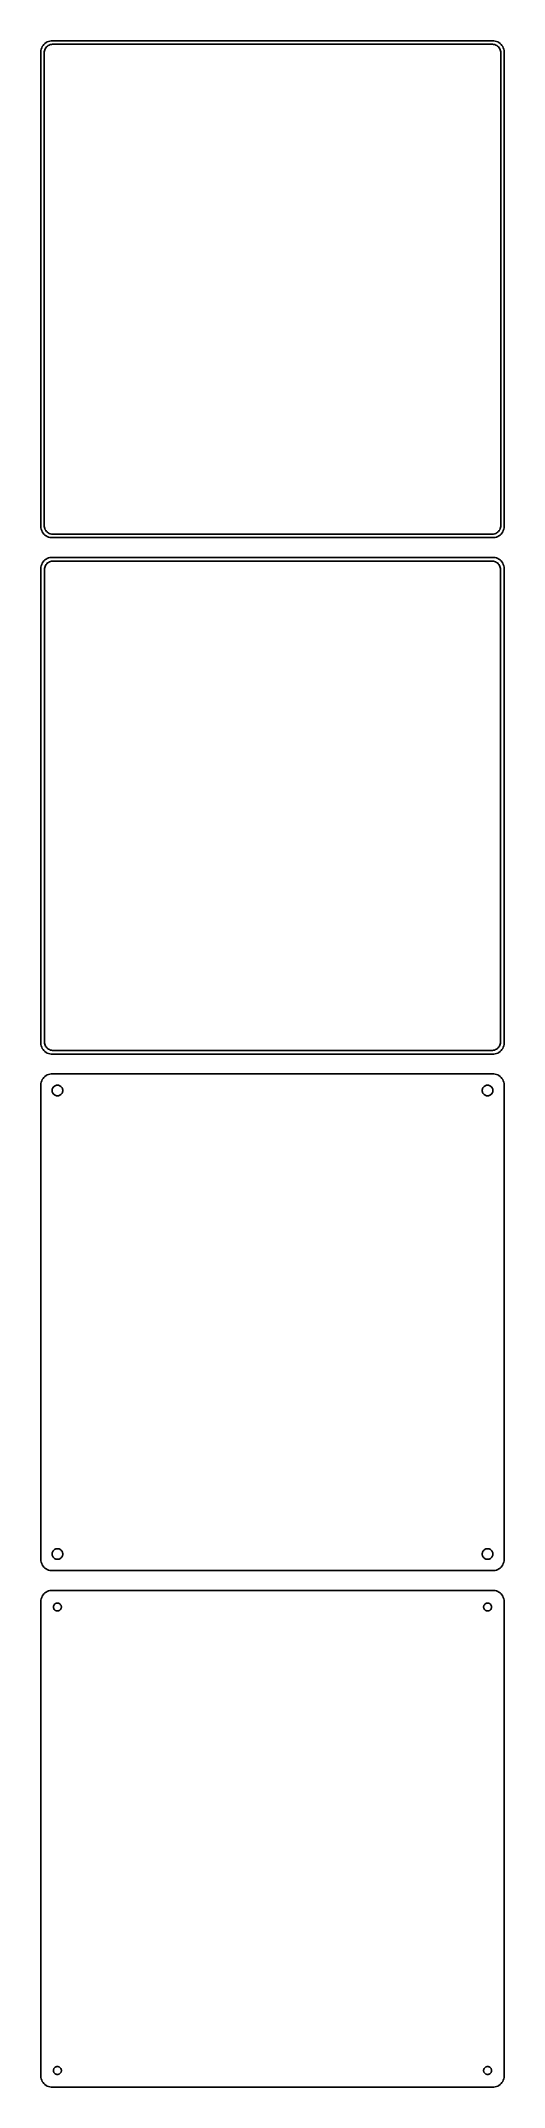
# Model space of a CAD drawing. Header units: metres. Extents: x -105 to 105, y 590 to 1516.
import ezdxf

# ---------------------------------------------------------------- set-up
doc = ezdxf.new("R2010")
doc.units = ezdxf.units.M

msp = doc.modelspace()

# ---------------------------------------------------------------- linework, layer by layer
for p, q in [((-104.961, 1512.13), (-105, 1511.5)), ((-105, 1511.5), (-105, 1296.5)), ((-104.843, 1512.74), (-104.961, 1512.13)), ((-104.649, 1513.34), (-104.843, 1512.74)), ((-104.382, 1513.91), (-104.649, 1513.34)), ((-104.045, 1514.44), (-104.382, 1513.91)), ((-103.645, 1514.92), (-104.045, 1514.44)), ((-103.187, 1515.35), (-103.645, 1514.92)), ((-103.5, 1511), (-103.468, 1511.5)), ((-103.5, 1297), (-103.5, 1511)), ((-103.468, 1511.5), (-103.374, 1511.99)), ((-103.374, 1511.99), (-103.219, 1512.47)), ((-103.219, 1512.47), (-103.005, 1512.93)), ((-102.679, 1515.72), (-103.187, 1515.35)), ((-103.005, 1512.93), (-102.736, 1513.35)), ((-102.736, 1513.35), (-102.416, 1513.74)), ((-102.129, 1516.02), (-102.679, 1515.72)), ((-102.416, 1513.74), (-102.05, 1514.08)), ((-101.545, 1516.26), (-102.129, 1516.02)), ((-102.05, 1514.08), (-101.643, 1514.38)), ((-101.643, 1514.38), (-101.203, 1514.62)), ((-100.937, 1516.41), (-101.545, 1516.26)), ((-101.203, 1514.62), (-100.736, 1514.8)), ((-100.314, 1516.49), (-100.937, 1516.41)), ((-100.736, 1514.8), (-100.25, 1514.93)), ((100.314, 1516.49), (-100.314, 1516.49)), ((-100.25, 1514.93), (-99.7512, 1514.99)), ((-99.7512, 1514.99), (99.7512, 1514.99)), ((99.7512, 1514.99), (100.25, 1514.93)), ((100.25, 1514.93), (100.736, 1514.8)), ((100.937, 1516.41), (100.314, 1516.49)), ((100.736, 1514.8), (101.203, 1514.62)), ((101.545, 1516.26), (100.937, 1516.41)), ((101.203, 1514.62), (101.643, 1514.38)), ((102.129, 1516.02), (101.545, 1516.26)), ((101.643, 1514.38), (102.05, 1514.08)), ((102.05, 1514.08), (102.416, 1513.74)), ((102.679, 1515.72), (102.129, 1516.02)), ((102.416, 1513.74), (102.736, 1513.35)), ((103.187, 1515.35), (102.679, 1515.72)), ((102.736, 1513.35), (103.005, 1512.93)), ((103.005, 1512.93), (103.219, 1512.47)), ((103.645, 1514.92), (103.187, 1515.35)), ((103.219, 1512.47), (103.374, 1511.99)), ((103.374, 1511.99), (103.468, 1511.5)), ((103.468, 1511.5), (103.5, 1511)), ((103.5, 1511), (103.5, 1297)), ((104.045, 1514.44), (103.645, 1514.92)), ((104.382, 1513.91), (104.045, 1514.44)), ((104.649, 1513.34), (104.382, 1513.91)), ((104.843, 1512.74), (104.649, 1513.34)), ((104.961, 1512.13), (104.843, 1512.74)), ((105, 1511.5), (104.961, 1512.13)), ((105, 1296.5), (105, 1511.5)), ((-105, 1296.5), (-104.961, 1295.87)), ((-104.961, 1295.87), (-104.843, 1295.26)), ((-104.843, 1295.26), (-104.649, 1294.66)), ((-104.649, 1294.66), (-104.382, 1294.09)), ((-104.382, 1294.09), (-104.045, 1293.56)), ((-104.045, 1293.56), (-103.645, 1293.08)), ((-103.645, 1293.08), (-103.187, 1292.65)), ((-103.468, 1296.5), (-103.5, 1297)), ((-103.374, 1296.01), (-103.468, 1296.5)), ((-103.219, 1295.53), (-103.374, 1296.01)), ((-103.005, 1295.07), (-103.219, 1295.53)), ((-103.187, 1292.65), (-102.679, 1292.28)), ((-102.736, 1294.65), (-103.005, 1295.07)), ((-102.416, 1294.26), (-102.736, 1294.65)), ((-102.679, 1292.28), (-102.129, 1291.98)), ((-102.05, 1293.92), (-102.416, 1294.26)), ((-102.129, 1291.98), (-101.545, 1291.74)), ((-101.643, 1293.62), (-102.05, 1293.92)), ((-101.203, 1293.38), (-101.643, 1293.62)), ((-101.545, 1291.74), (-100.937, 1291.59)), ((-100.736, 1293.2), (-101.203, 1293.38)), ((-100.937, 1291.59), (-100.314, 1291.51)), ((-100.25, 1293.07), (-100.736, 1293.2)), ((-100.314, 1291.51), (100.314, 1291.51)), ((-99.7512, 1293.01), (-100.25, 1293.07)), ((99.7512, 1293.01), (-99.7512, 1293.01)), ((100.25, 1293.07), (99.7512, 1293.01)), ((100.736, 1293.2), (100.25, 1293.07)), ((100.314, 1291.51), (100.937, 1291.59)), ((101.203, 1293.38), (100.736, 1293.2)), ((100.937, 1291.59), (101.545, 1291.74)), ((101.643, 1293.62), (101.203, 1293.38)), ((101.545, 1291.74), (102.129, 1291.98)), ((102.05, 1293.92), (101.643, 1293.62)), ((102.416, 1294.26), (102.05, 1293.92)), ((102.129, 1291.98), (102.679, 1292.28)), ((102.736, 1294.65), (102.416, 1294.26)), ((102.679, 1292.28), (103.187, 1292.65)), ((103.005, 1295.07), (102.736, 1294.65)), ((103.219, 1295.53), (103.005, 1295.07)), ((103.187, 1292.65), (103.645, 1293.08)), ((103.374, 1296.01), (103.219, 1295.53)), ((103.468, 1296.5), (103.374, 1296.01)), ((103.5, 1297), (103.468, 1296.5)), ((103.645, 1293.08), (104.045, 1293.56)), ((104.045, 1293.56), (104.382, 1294.09)), ((104.382, 1294.09), (104.649, 1294.66)), ((104.649, 1294.66), (104.843, 1295.26)), ((104.843, 1295.26), (104.961, 1295.87)), ((104.961, 1295.87), (105, 1296.5)), ((-104.649, 1279.34), (-104.843, 1278.74)), ((-104.382, 1279.91), (-104.649, 1279.34)), ((-104.045, 1280.44), (-104.382, 1279.91)), ((-103.645, 1280.92), (-104.045, 1280.44)), ((-103.187, 1281.35), (-103.645, 1280.92)), ((-102.679, 1281.72), (-103.187, 1281.35)), ((-102.894, 1278.87), (-102.633, 1279.28)), ((-102.129, 1282.02), (-102.679, 1281.72)), ((-102.633, 1279.28), (-102.323, 1279.65)), ((-102.323, 1279.65), (-101.969, 1279.98)), ((-101.545, 1282.26), (-102.129, 1282.02)), ((-101.969, 1279.98), (-101.575, 1280.27)), ((-101.575, 1280.27), (-101.149, 1280.5)), ((-100.937, 1282.41), (-101.545, 1282.26)), ((-101.149, 1280.5), (-100.697, 1280.68)), ((-100.314, 1282.49), (-100.937, 1282.41)), ((-100.697, 1280.68), (-100.226, 1280.8)), ((100.314, 1282.49), (-100.314, 1282.49)), ((-100.226, 1280.8), (-99.7432, 1280.86)), ((-99.7432, 1280.86), (99.7432, 1280.86)), ((99.7432, 1280.86), (100.226, 1280.8)), ((100.226, 1280.8), (100.697, 1280.68)), ((100.937, 1282.41), (100.314, 1282.49)), ((100.697, 1280.68), (101.149, 1280.5)), ((101.545, 1282.26), (100.937, 1282.41)), ((101.149, 1280.5), (101.575, 1280.27)), ((102.129, 1282.02), (101.545, 1282.26)), ((101.575, 1280.27), (101.969, 1279.98)), ((101.969, 1279.98), (102.323, 1279.65)), ((102.679, 1281.72), (102.129, 1282.02)), ((102.323, 1279.65), (102.633, 1279.28)), ((102.633, 1279.28), (102.894, 1278.87)), ((103.187, 1281.35), (102.679, 1281.72)), ((103.645, 1280.92), (103.187, 1281.35)), ((104.045, 1280.44), (103.645, 1280.92)), ((104.382, 1279.91), (104.045, 1280.44)), ((104.649, 1279.34), (104.382, 1279.91)), ((104.843, 1278.74), (104.649, 1279.34)), ((-104.961, 1278.13), (-105, 1277.5)), ((-105, 1277.5), (-105, 1062.5)), ((-104.843, 1278.74), (-104.961, 1278.13)), ((-103.373, 1277), (-103.342, 1277.49)), ((-103.373, 1063), (-103.373, 1277)), ((-103.342, 1277.49), (-103.251, 1277.96)), ((-103.251, 1277.96), (-103.101, 1278.43)), ((-103.101, 1278.43), (-102.894, 1278.87)), ((102.894, 1278.87), (103.101, 1278.43)), ((103.101, 1278.43), (103.251, 1277.96)), ((103.251, 1277.96), (103.342, 1277.49)), ((103.342, 1277.49), (103.373, 1277)), ((103.373, 1277), (103.373, 1063)), ((104.961, 1278.13), (104.843, 1278.74)), ((105, 1277.5), (104.961, 1278.13)), ((105, 1062.5), (105, 1277.5)), ((-105, 1062.5), (-104.961, 1061.87)), ((-104.961, 1061.87), (-104.843, 1061.26)), ((-104.843, 1061.26), (-104.649, 1060.66)), ((-104.649, 1060.66), (-104.382, 1060.09)), ((-104.382, 1060.09), (-104.045, 1059.56)), ((-104.045, 1059.56), (-103.645, 1059.08)), ((-103.645, 1059.08), (-103.187, 1058.65)), ((-103.342, 1062.51), (-103.373, 1063)), ((-103.251, 1062.04), (-103.342, 1062.51)), ((-103.101, 1061.57), (-103.251, 1062.04)), ((-103.187, 1058.65), (-102.679, 1058.28)), ((-102.894, 1061.13), (-103.101, 1061.57)), ((-102.633, 1060.72), (-102.894, 1061.13)), ((-102.679, 1058.28), (-102.129, 1057.98)), ((-102.323, 1060.35), (-102.633, 1060.72)), ((-101.969, 1060.02), (-102.323, 1060.35)), ((-102.129, 1057.98), (-101.545, 1057.74)), ((-101.575, 1059.73), (-101.969, 1060.02)), ((-101.149, 1059.5), (-101.575, 1059.73)), ((-101.545, 1057.74), (-100.937, 1057.59)), ((-100.697, 1059.32), (-101.149, 1059.5)), ((-100.937, 1057.59), (-100.314, 1057.51)), ((-100.226, 1059.2), (-100.697, 1059.32)), ((-100.314, 1057.51), (100.314, 1057.51)), ((-99.7432, 1059.14), (-100.226, 1059.2)), ((99.7432, 1059.14), (-99.7432, 1059.14)), ((100.226, 1059.2), (99.7432, 1059.14)), ((100.697, 1059.32), (100.226, 1059.2)), ((100.314, 1057.51), (100.937, 1057.59)), ((101.149, 1059.5), (100.697, 1059.32)), ((100.937, 1057.59), (101.545, 1057.74)), ((101.575, 1059.73), (101.149, 1059.5)), ((101.545, 1057.74), (102.129, 1057.98)), ((101.969, 1060.02), (101.575, 1059.73)), ((102.323, 1060.35), (101.969, 1060.02)), ((102.129, 1057.98), (102.679, 1058.28)), ((102.633, 1060.72), (102.323, 1060.35)), ((102.894, 1061.13), (102.633, 1060.72)), ((102.679, 1058.28), (103.187, 1058.65)), ((103.101, 1061.57), (102.894, 1061.13)), ((103.251, 1062.04), (103.101, 1061.57)), ((103.187, 1058.65), (103.645, 1059.08)), ((103.342, 1062.51), (103.251, 1062.04)), ((103.373, 1063), (103.342, 1062.51)), ((103.645, 1059.08), (104.045, 1059.56)), ((104.045, 1059.56), (104.382, 1060.09)), ((104.382, 1060.09), (104.649, 1060.66)), ((104.649, 1060.66), (104.843, 1061.26)), ((104.843, 1061.26), (104.961, 1061.87)), ((104.961, 1061.87), (105, 1062.5)), ((-102.679, 1047.72), (-103.187, 1047.35)), ((-102.129, 1048.02), (-102.679, 1047.72)), ((-101.545, 1048.26), (-102.129, 1048.02)), ((-100.937, 1048.41), (-101.545, 1048.26)), ((-100.314, 1048.49), (-100.937, 1048.41)), ((100.314, 1048.49), (-100.314, 1048.49)), ((100.937, 1048.41), (100.314, 1048.49)), ((101.545, 1048.26), (100.937, 1048.41)), ((102.129, 1048.02), (101.545, 1048.26)), ((102.679, 1047.72), (102.129, 1048.02)), ((103.187, 1047.35), (102.679, 1047.72)), ((-104.961, 1044.13), (-105, 1043.5)), ((-105, 1043.5), (-105, 828.5)), ((-104.843, 1044.74), (-104.961, 1044.13)), ((-104.649, 1045.34), (-104.843, 1044.74)), ((-104.382, 1045.91), (-104.649, 1045.34)), ((-104.045, 1046.44), (-104.382, 1045.91)), ((-103.645, 1046.92), (-104.045, 1046.44)), ((-103.187, 1047.35), (-103.645, 1046.92)), ((-99.9, 1041), (-99.8811, 1041.3)), ((-99.8811, 1040.7), (-99.9, 1041)), ((-99.8811, 1041.3), (-99.8246, 1041.6)), ((-99.8246, 1040.4), (-99.8811, 1040.7)), ((-99.8246, 1041.6), (-99.7315, 1041.88)), ((-99.7315, 1040.12), (-99.8246, 1040.4)), ((-99.7315, 1041.88), (-99.6031, 1042.16)), ((-99.6031, 1039.84), (-99.7315, 1040.12)), ((-99.6031, 1042.16), (-99.4416, 1042.41)), ((-99.4416, 1039.59), (-99.6031, 1039.84)), ((-99.4416, 1042.41), (-99.2495, 1042.64)), ((-99.2495, 1039.36), (-99.4416, 1039.59)), ((-99.2495, 1042.64), (-99.0298, 1042.85)), ((-99.0298, 1039.15), (-99.2495, 1039.36)), ((-99.0298, 1042.85), (-98.786, 1043.03)), ((-98.786, 1038.97), (-99.0298, 1039.15)), ((-98.786, 1043.03), (-98.5219, 1043.17)), ((-98.5219, 1038.83), (-98.786, 1038.97)), ((-98.5219, 1043.17), (-98.2416, 1043.28)), ((-98.2416, 1038.72), (-98.5219, 1038.83)), ((-98.2416, 1043.28), (-97.9497, 1043.36)), ((-97.9497, 1038.64), (-98.2416, 1038.72)), ((-97.9497, 1043.36), (-97.6507, 1043.4)), ((-97.6507, 1038.6), (-97.9497, 1038.64)), ((-97.6507, 1043.4), (-97.3493, 1043.4)), ((-97.3493, 1038.6), (-97.6507, 1038.6)), ((-97.3493, 1043.4), (-97.0503, 1043.36)), ((-97.0503, 1038.64), (-97.3493, 1038.6)), ((-97.0503, 1043.36), (-96.7584, 1043.28)), ((-96.7584, 1038.72), (-97.0503, 1038.64)), ((-96.7584, 1043.28), (-96.4781, 1043.17)), ((-96.4781, 1038.83), (-96.7584, 1038.72)), ((-96.4781, 1043.17), (-96.214, 1043.03)), ((-96.214, 1038.97), (-96.4781, 1038.83)), ((-96.214, 1043.03), (-95.9702, 1042.85)), ((-95.9702, 1039.15), (-96.214, 1038.97)), ((-95.9702, 1042.85), (-95.7505, 1042.64)), ((-95.7505, 1039.36), (-95.9702, 1039.15)), ((-95.7505, 1042.64), (-95.5583, 1042.41)), ((-95.5583, 1039.59), (-95.7505, 1039.36)), ((-95.5583, 1042.41), (-95.3969, 1042.16)), ((-95.3969, 1039.84), (-95.5583, 1039.59)), ((-95.3969, 1042.16), (-95.2685, 1041.88)), ((-95.2685, 1040.12), (-95.3969, 1039.84)), ((-95.2685, 1041.88), (-95.1754, 1041.6)), ((-95.1754, 1040.4), (-95.2685, 1040.12)), ((-95.1754, 1041.6), (-95.1189, 1041.3)), ((-95.1189, 1040.7), (-95.1754, 1040.4)), ((-95.1189, 1041.3), (-95.1, 1041)), ((-95.1, 1041), (-95.1189, 1040.7)), ((95.1, 1041), (95.1189, 1041.3)), ((95.1189, 1040.7), (95.1, 1041)), ((95.1189, 1041.3), (95.1754, 1041.6)), ((95.1754, 1040.4), (95.1189, 1040.7)), ((95.1754, 1041.6), (95.2685, 1041.88)), ((95.2685, 1040.12), (95.1754, 1040.4)), ((95.2685, 1041.88), (95.3969, 1042.16)), ((95.3969, 1039.84), (95.2685, 1040.12)), ((95.3969, 1042.16), (95.5583, 1042.41)), ((95.5583, 1039.59), (95.3969, 1039.84)), ((95.5583, 1042.41), (95.7505, 1042.64)), ((95.7505, 1039.36), (95.5583, 1039.59)), ((95.7505, 1042.64), (95.9702, 1042.85)), ((95.9702, 1039.15), (95.7505, 1039.36)), ((95.9702, 1042.85), (96.214, 1043.03)), ((96.214, 1038.97), (95.9702, 1039.15)), ((96.214, 1043.03), (96.4781, 1043.17)), ((96.4781, 1038.83), (96.214, 1038.97)), ((96.4781, 1043.17), (96.7584, 1043.28)), ((96.7584, 1038.72), (96.4781, 1038.83)), ((96.7584, 1043.28), (97.0503, 1043.36)), ((97.0503, 1038.64), (96.7584, 1038.72)), ((97.0503, 1043.36), (97.3493, 1043.4)), ((97.3493, 1038.6), (97.0503, 1038.64)), ((97.3493, 1043.4), (97.6507, 1043.4)), ((97.6507, 1038.6), (97.3493, 1038.6)), ((97.6507, 1043.4), (97.9497, 1043.36)), ((97.9497, 1038.64), (97.6507, 1038.6)), ((97.9497, 1043.36), (98.2416, 1043.28)), ((98.2416, 1038.72), (97.9497, 1038.64)), ((98.2416, 1043.28), (98.5219, 1043.17)), ((98.5219, 1038.83), (98.2416, 1038.72)), ((98.5219, 1043.17), (98.786, 1043.03)), ((98.786, 1038.97), (98.5219, 1038.83)), ((98.786, 1043.03), (99.0298, 1042.85)), ((99.0298, 1039.15), (98.786, 1038.97)), ((99.0298, 1042.85), (99.2495, 1042.64)), ((99.2495, 1039.36), (99.0298, 1039.15)), ((99.2495, 1042.64), (99.4416, 1042.41)), ((99.4416, 1039.59), (99.2495, 1039.36)), ((99.4416, 1042.41), (99.6031, 1042.16)), ((99.6031, 1039.84), (99.4416, 1039.59)), ((99.6031, 1042.16), (99.7315, 1041.88)), ((99.7315, 1040.12), (99.6031, 1039.84)), ((99.7315, 1041.88), (99.8246, 1041.6)), ((99.8246, 1040.4), (99.7315, 1040.12)), ((99.8246, 1041.6), (99.8811, 1041.3)), ((99.8811, 1040.7), (99.8246, 1040.4)), ((99.8811, 1041.3), (99.9, 1041)), ((99.9, 1041), (99.8811, 1040.7)), ((103.645, 1046.92), (103.187, 1047.35)), ((104.045, 1046.44), (103.645, 1046.92)), ((104.382, 1045.91), (104.045, 1046.44)), ((104.649, 1045.34), (104.382, 1045.91)), ((104.843, 1044.74), (104.649, 1045.34)), ((104.961, 1044.13), (104.843, 1044.74)), ((105, 1043.5), (104.961, 1044.13)), ((105, 828.5), (105, 1043.5)), ((-105, 828.5), (-104.961, 827.873)), ((-104.961, 827.873), (-104.843, 827.257)), ((-104.843, 827.257), (-104.649, 826.659)), ((-104.649, 826.659), (-104.382, 826.091)), ((-104.382, 826.091), (-104.045, 825.561)), ((-104.045, 825.561), (-103.645, 825.077)), ((-103.645, 825.077), (-103.187, 824.647)), ((-99.9, 831), (-99.8811, 831.301)), ((-99.8811, 830.699), (-99.9, 831)), ((-99.8811, 831.301), (-99.8246, 831.597)), ((-99.8246, 830.403), (-99.8811, 830.699)), ((-99.8246, 831.597), (-99.7315, 831.883)), ((-99.7315, 830.117), (-99.8246, 830.403)), ((-99.7315, 831.883), (-99.6031, 832.156)), ((-99.6031, 829.844), (-99.7315, 830.117)), ((-99.6031, 832.156), (-99.4416, 832.411)), ((-99.4416, 829.589), (-99.6031, 829.844)), ((-99.4416, 832.411), (-99.2495, 832.643)), ((-99.2495, 829.357), (-99.4416, 829.589)), ((-99.2495, 832.643), (-99.0298, 832.849)), ((-99.0298, 829.151), (-99.2495, 829.357)), ((-99.0298, 832.849), (-98.786, 833.026)), ((-98.786, 828.974), (-99.0298, 829.151)), ((-98.786, 833.026), (-98.5219, 833.172)), ((-98.5219, 828.828), (-98.786, 828.974)), ((-98.5219, 833.172), (-98.2416, 833.283)), ((-98.2416, 828.717), (-98.5219, 828.828)), ((-98.2416, 833.283), (-97.9497, 833.357)), ((-97.9497, 828.643), (-98.2416, 828.717)), ((-97.9497, 833.357), (-97.6507, 833.395)), ((-97.6507, 828.605), (-97.9497, 828.643)), ((-97.6507, 833.395), (-97.3493, 833.395)), ((-97.3493, 828.605), (-97.6507, 828.605)), ((-97.3493, 833.395), (-97.0503, 833.357)), ((-97.0503, 828.643), (-97.3493, 828.605)), ((-97.0503, 833.357), (-96.7584, 833.283)), ((-96.7584, 828.717), (-97.0503, 828.643)), ((-96.7584, 833.283), (-96.4781, 833.172)), ((-96.4781, 828.828), (-96.7584, 828.717)), ((-96.4781, 833.172), (-96.214, 833.026)), ((-96.214, 828.974), (-96.4781, 828.828)), ((-96.214, 833.026), (-95.9702, 832.849)), ((-95.9702, 829.151), (-96.214, 828.974)), ((-95.9702, 832.849), (-95.7505, 832.643)), ((-95.7505, 829.357), (-95.9702, 829.151)), ((-95.7505, 832.643), (-95.5583, 832.411)), ((-95.5583, 829.589), (-95.7505, 829.357)), ((-95.5583, 832.411), (-95.3969, 832.156)), ((-95.3969, 829.844), (-95.5583, 829.589)), ((-95.3969, 832.156), (-95.2685, 831.883)), ((-95.2685, 830.117), (-95.3969, 829.844)), ((-95.2685, 831.883), (-95.1754, 831.597)), ((-95.1754, 830.403), (-95.2685, 830.117)), ((-95.1754, 831.597), (-95.1189, 831.301)), ((-95.1189, 830.699), (-95.1754, 830.403)), ((-95.1189, 831.301), (-95.1, 831)), ((-95.1, 831), (-95.1189, 830.699)), ((95.1, 831), (95.1189, 831.301)), ((95.1189, 830.699), (95.1, 831)), ((95.1189, 831.301), (95.1754, 831.597)), ((95.1754, 830.403), (95.1189, 830.699)), ((95.1754, 831.597), (95.2685, 831.883)), ((95.2685, 830.117), (95.1754, 830.403)), ((95.2685, 831.883), (95.3969, 832.156)), ((95.3969, 829.844), (95.2685, 830.117)), ((95.3969, 832.156), (95.5583, 832.411)), ((95.5583, 829.589), (95.3969, 829.844)), ((95.5583, 832.411), (95.7505, 832.643)), ((95.7505, 829.357), (95.5583, 829.589)), ((95.7505, 832.643), (95.9702, 832.849)), ((95.9702, 829.151), (95.7505, 829.357)), ((95.9702, 832.849), (96.214, 833.026)), ((96.214, 828.974), (95.9702, 829.151)), ((96.214, 833.026), (96.4781, 833.172)), ((96.4781, 828.828), (96.214, 828.974)), ((96.4781, 833.172), (96.7584, 833.283)), ((96.7584, 828.717), (96.4781, 828.828)), ((96.7584, 833.283), (97.0503, 833.357)), ((97.0503, 828.643), (96.7584, 828.717)), ((97.0503, 833.357), (97.3493, 833.395)), ((97.3493, 828.605), (97.0503, 828.643)), ((97.3493, 833.395), (97.6507, 833.395)), ((97.6507, 828.605), (97.3493, 828.605)), ((97.6507, 833.395), (97.9497, 833.357)), ((97.9497, 828.643), (97.6507, 828.605)), ((97.9497, 833.357), (98.2416, 833.283)), ((98.2416, 828.717), (97.9497, 828.643)), ((98.2416, 833.283), (98.5219, 833.172)), ((98.5219, 828.828), (98.2416, 828.717)), ((98.5219, 833.172), (98.786, 833.026)), ((98.786, 828.974), (98.5219, 828.828)), ((98.786, 833.026), (99.0298, 832.849)), ((99.0298, 829.151), (98.786, 828.974)), ((99.0298, 832.849), (99.2495, 832.643)), ((99.2495, 829.357), (99.0298, 829.151)), ((99.2495, 832.643), (99.4416, 832.411)), ((99.4416, 829.589), (99.2495, 829.357)), ((99.4416, 832.411), (99.6031, 832.156)), ((99.6031, 829.844), (99.4416, 829.589)), ((99.6031, 832.156), (99.7315, 831.883)), ((99.7315, 830.117), (99.6031, 829.844)), ((99.7315, 831.883), (99.8246, 831.597)), ((99.8246, 830.403), (99.7315, 830.117)), ((99.8246, 831.597), (99.8811, 831.301)), ((99.8811, 830.699), (99.8246, 830.403)), ((99.8811, 831.301), (99.9, 831)), ((99.9, 831), (99.8811, 830.699)), ((103.187, 824.647), (103.645, 825.077)), ((103.645, 825.077), (104.045, 825.561)), ((104.045, 825.561), (104.382, 826.091)), ((104.382, 826.091), (104.649, 826.659)), ((104.649, 826.659), (104.843, 827.257)), ((104.843, 827.257), (104.961, 827.873)), ((104.961, 827.873), (105, 828.5)), ((-103.187, 824.647), (-102.679, 824.278)), ((-102.679, 824.278), (-102.129, 823.976)), ((-102.129, 823.976), (-101.545, 823.745)), ((-101.545, 823.745), (-100.937, 823.589)), ((-100.937, 823.589), (-100.314, 823.51)), ((-100.314, 823.51), (100.314, 823.51)), ((100.314, 823.51), (100.937, 823.589)), ((100.937, 823.589), (101.545, 823.745)), ((101.545, 823.745), (102.129, 823.976)), ((102.129, 823.976), (102.679, 824.278)), ((102.679, 824.278), (103.187, 824.647)), ((-104.961, 810.127), (-105, 809.5)), ((-105, 809.5), (-105, 594.5)), ((-104.843, 810.743), (-104.961, 810.127)), ((-104.649, 811.341), (-104.843, 810.743)), ((-104.382, 811.909), (-104.649, 811.341)), ((-104.045, 812.439), (-104.382, 811.909)), ((-103.645, 812.923), (-104.045, 812.439)), ((-103.187, 813.353), (-103.645, 812.923)), ((-102.679, 813.722), (-103.187, 813.353)), ((-102.129, 814.024), (-102.679, 813.722)), ((-101.545, 814.255), (-102.129, 814.024)), ((-100.937, 814.411), (-101.545, 814.255)), ((-100.314, 814.49), (-100.937, 814.411)), ((100.314, 814.49), (-100.314, 814.49)), ((-99.3, 807), (-99.2858, 807.226)), ((-99.2858, 806.774), (-99.3, 807)), ((-99.2858, 807.226), (-99.2434, 807.448)), ((-99.2434, 806.552), (-99.2858, 806.774)), ((-99.2434, 807.448), (-99.1736, 807.663)), ((-99.1736, 806.337), (-99.2434, 806.552)), ((-99.1736, 807.663), (-99.0773, 807.867)), ((-99.0773, 807.867), (-98.9562, 808.058)), ((-98.9562, 808.058), (-98.8121, 808.232)), ((-98.8121, 808.232), (-98.6474, 808.387)), ((-98.6474, 808.387), (-98.4645, 808.52)), ((-98.4645, 808.52), (-98.2664, 808.629)), ((-98.2664, 808.629), (-98.0562, 808.712)), ((-98.0562, 808.712), (-97.8373, 808.768)), ((-97.8373, 808.768), (-97.613, 808.796)), ((-97.613, 808.796), (-97.387, 808.796)), ((-97.387, 808.796), (-97.1627, 808.768)), ((-97.1627, 808.768), (-96.9438, 808.712)), ((-96.9438, 808.712), (-96.7336, 808.629)), ((-96.7336, 808.629), (-96.5355, 808.52)), ((-96.5355, 808.52), (-96.3526, 808.387)), ((-96.3526, 808.387), (-96.1879, 808.232)), ((-96.1879, 808.232), (-96.0438, 808.058)), ((-96.0438, 808.058), (-95.9226, 807.867)), ((-95.9226, 807.867), (-95.8264, 807.663)), ((-95.8264, 807.663), (-95.7565, 807.448)), ((-95.7565, 806.552), (-95.8264, 806.337)), ((-95.7565, 807.448), (-95.7142, 807.226)), ((-95.7142, 806.774), (-95.7565, 806.552)), ((-95.7142, 807.226), (-95.7, 807)), ((-95.7, 807), (-95.7142, 806.774)), ((95.7, 807), (95.7142, 807.226)), ((95.7142, 806.774), (95.7, 807)), ((95.7142, 807.226), (95.7565, 807.448)), ((95.7565, 806.552), (95.7142, 806.774)), ((95.7565, 807.448), (95.8264, 807.663)), ((95.8264, 806.337), (95.7565, 806.552)), ((95.8264, 807.663), (95.9226, 807.867)), ((95.9226, 807.867), (96.0438, 808.058)), ((96.0438, 808.058), (96.1879, 808.232)), ((96.1879, 808.232), (96.3526, 808.387)), ((96.3526, 808.387), (96.5355, 808.52)), ((96.5355, 808.52), (96.7336, 808.629)), ((96.7336, 808.629), (96.9438, 808.712)), ((96.9438, 808.712), (97.1627, 808.768)), ((97.1627, 808.768), (97.387, 808.796)), ((97.387, 808.796), (97.613, 808.796)), ((97.613, 808.796), (97.8373, 808.768)), ((97.8373, 808.768), (98.0562, 808.712)), ((98.0562, 808.712), (98.2664, 808.629)), ((98.2664, 808.629), (98.4645, 808.52)), ((98.4645, 808.52), (98.6474, 808.387)), ((98.6474, 808.387), (98.8121, 808.232)), ((98.8121, 808.232), (98.9562, 808.058)), ((98.9562, 808.058), (99.0773, 807.867)), ((99.0773, 807.867), (99.1736, 807.663)), ((99.1736, 807.663), (99.2434, 807.448)), ((99.2434, 806.552), (99.1736, 806.337)), ((99.2434, 807.448), (99.2858, 807.226)), ((99.2858, 806.774), (99.2434, 806.552)), ((99.2858, 807.226), (99.3, 807)), ((99.3, 807), (99.2858, 806.774)), ((100.937, 814.411), (100.314, 814.49)), ((101.545, 814.255), (100.937, 814.411)), ((102.129, 814.024), (101.545, 814.255)), ((102.679, 813.722), (102.129, 814.024)), ((103.187, 813.353), (102.679, 813.722)), ((103.645, 812.923), (103.187, 813.353)), ((104.045, 812.439), (103.645, 812.923)), ((104.382, 811.909), (104.045, 812.439)), ((104.649, 811.341), (104.382, 811.909)), ((104.843, 810.743), (104.649, 811.341)), ((104.961, 810.127), (104.843, 810.743)), ((105, 809.5), (104.961, 810.127)), ((105, 594.5), (105, 809.5)), ((-99.0773, 806.133), (-99.1736, 806.337)), ((-98.9562, 805.942), (-99.0773, 806.133)), ((-98.8121, 805.768), (-98.9562, 805.942)), ((-98.6474, 805.613), (-98.8121, 805.768)), ((-98.4645, 805.48), (-98.6474, 805.613)), ((-98.2664, 805.371), (-98.4645, 805.48)), ((-98.0562, 805.288), (-98.2664, 805.371)), ((-97.8373, 805.232), (-98.0562, 805.288)), ((-97.613, 805.204), (-97.8373, 805.232)), ((-97.387, 805.204), (-97.613, 805.204)), ((-97.1627, 805.232), (-97.387, 805.204)), ((-96.9438, 805.288), (-97.1627, 805.232)), ((-96.7336, 805.371), (-96.9438, 805.288)), ((-96.5355, 805.48), (-96.7336, 805.371)), ((-96.3526, 805.613), (-96.5355, 805.48)), ((-96.1879, 805.768), (-96.3526, 805.613)), ((-96.0438, 805.942), (-96.1879, 805.768)), ((-95.9226, 806.133), (-96.0438, 805.942)), ((-95.8264, 806.337), (-95.9226, 806.133)), ((95.9226, 806.133), (95.8264, 806.337)), ((96.0438, 805.942), (95.9226, 806.133)), ((96.1879, 805.768), (96.0438, 805.942)), ((96.3526, 805.613), (96.1879, 805.768)), ((96.5355, 805.48), (96.3526, 805.613)), ((96.7336, 805.371), (96.5355, 805.48)), ((96.9438, 805.288), (96.7336, 805.371)), ((97.1627, 805.232), (96.9438, 805.288)), ((97.387, 805.204), (97.1627, 805.232)), ((97.613, 805.204), (97.387, 805.204)), ((97.8373, 805.232), (97.613, 805.204)), ((98.0562, 805.288), (97.8373, 805.232)), ((98.2664, 805.371), (98.0562, 805.288)), ((98.4645, 805.48), (98.2664, 805.371)), ((98.6474, 805.613), (98.4645, 805.48)), ((98.8121, 805.768), (98.6474, 805.613)), ((98.9562, 805.942), (98.8121, 805.768)), ((99.0773, 806.133), (98.9562, 805.942)), ((99.1736, 806.337), (99.0773, 806.133)), ((-105, 594.5), (-104.961, 593.873)), ((-104.961, 593.873), (-104.843, 593.257)), ((-99.3, 597), (-99.2858, 597.226)), ((-99.2858, 596.774), (-99.3, 597)), ((-99.2858, 597.226), (-99.2434, 597.448)), ((-99.2434, 596.552), (-99.2858, 596.774)), ((-99.2434, 597.448), (-99.1736, 597.663)), ((-99.1736, 596.337), (-99.2434, 596.552)), ((-99.1736, 597.663), (-99.0773, 597.867)), ((-99.0773, 596.133), (-99.1736, 596.337)), ((-99.0773, 597.867), (-98.9562, 598.058)), ((-98.9562, 595.942), (-99.0773, 596.133)), ((-98.9562, 598.058), (-98.8121, 598.232)), ((-98.8121, 595.768), (-98.9562, 595.942)), ((-98.8121, 598.232), (-98.6474, 598.387)), ((-98.6474, 595.613), (-98.8121, 595.768)), ((-98.6474, 598.387), (-98.4645, 598.52)), ((-98.4645, 595.48), (-98.6474, 595.613)), ((-98.4645, 598.52), (-98.2664, 598.629)), ((-98.2664, 595.371), (-98.4645, 595.48)), ((-98.2664, 598.629), (-98.0562, 598.712)), ((-98.0562, 595.288), (-98.2664, 595.371)), ((-98.0562, 598.712), (-97.8373, 598.768)), ((-97.8373, 595.232), (-98.0562, 595.288)), ((-97.8373, 598.768), (-97.613, 598.796)), ((-97.613, 595.204), (-97.8373, 595.232)), ((-97.613, 598.796), (-97.387, 598.796)), ((-97.387, 595.204), (-97.613, 595.204)), ((-97.387, 598.796), (-97.1627, 598.768)), ((-97.1627, 595.232), (-97.387, 595.204)), ((-97.1627, 598.768), (-96.9438, 598.712)), ((-96.9438, 595.288), (-97.1627, 595.232)), ((-96.9438, 598.712), (-96.7336, 598.629)), ((-96.7336, 595.371), (-96.9438, 595.288)), ((-96.7336, 598.629), (-96.5355, 598.52)), ((-96.5355, 595.48), (-96.7336, 595.371)), ((-96.5355, 598.52), (-96.3526, 598.387)), ((-96.3526, 595.613), (-96.5355, 595.48)), ((-96.3526, 598.387), (-96.1879, 598.232)), ((-96.1879, 595.768), (-96.3526, 595.613)), ((-96.1879, 598.232), (-96.0438, 598.058)), ((-96.0438, 595.942), (-96.1879, 595.768)), ((-96.0438, 598.058), (-95.9226, 597.867)), ((-95.9226, 596.133), (-96.0438, 595.942)), ((-95.9226, 597.867), (-95.8264, 597.663)), ((-95.8264, 596.337), (-95.9226, 596.133)), ((-95.8264, 597.663), (-95.7565, 597.448)), ((-95.7565, 596.552), (-95.8264, 596.337)), ((-95.7565, 597.448), (-95.7142, 597.226)), ((-95.7142, 596.774), (-95.7565, 596.552)), ((-95.7142, 597.226), (-95.7, 597)), ((-95.7, 597), (-95.7142, 596.774)), ((95.7, 597), (95.7142, 597.226)), ((95.7142, 596.774), (95.7, 597)), ((95.7142, 597.226), (95.7565, 597.448)), ((95.7565, 596.552), (95.7142, 596.774)), ((95.7565, 597.448), (95.8264, 597.663)), ((95.8264, 596.337), (95.7565, 596.552)), ((95.8264, 597.663), (95.9226, 597.867)), ((95.9226, 596.133), (95.8264, 596.337)), ((95.9226, 597.867), (96.0438, 598.058)), ((96.0438, 595.942), (95.9226, 596.133)), ((96.0438, 598.058), (96.1879, 598.232)), ((96.1879, 595.768), (96.0438, 595.942)), ((96.1879, 598.232), (96.3526, 598.387)), ((96.3526, 595.613), (96.1879, 595.768)), ((96.3526, 598.387), (96.5355, 598.52)), ((96.5355, 595.48), (96.3526, 595.613)), ((96.5355, 598.52), (96.7336, 598.629)), ((96.7336, 595.371), (96.5355, 595.48)), ((96.7336, 598.629), (96.9438, 598.712)), ((96.9438, 595.288), (96.7336, 595.371)), ((96.9438, 598.712), (97.1627, 598.768)), ((97.1627, 595.232), (96.9438, 595.288)), ((97.1627, 598.768), (97.387, 598.796)), ((97.387, 595.204), (97.1627, 595.232)), ((97.387, 598.796), (97.613, 598.796)), ((97.613, 595.204), (97.387, 595.204)), ((97.613, 598.796), (97.8373, 598.768)), ((97.8373, 595.232), (97.613, 595.204)), ((97.8373, 598.768), (98.0562, 598.712)), ((98.0562, 595.288), (97.8373, 595.232)), ((98.0562, 598.712), (98.2664, 598.629)), ((98.2664, 595.371), (98.0562, 595.288)), ((98.2664, 598.629), (98.4645, 598.52)), ((98.4645, 595.48), (98.2664, 595.371)), ((98.4645, 598.52), (98.6474, 598.387)), ((98.6474, 595.613), (98.4645, 595.48)), ((98.6474, 598.387), (98.8121, 598.232)), ((98.8121, 595.768), (98.6474, 595.613)), ((98.8121, 598.232), (98.9562, 598.058)), ((98.9562, 595.942), (98.8121, 595.768)), ((98.9562, 598.058), (99.0773, 597.867)), ((99.0773, 596.133), (98.9562, 595.942)), ((99.0773, 597.867), (99.1736, 597.663)), ((99.1736, 596.337), (99.0773, 596.133)), ((99.1736, 597.663), (99.2434, 597.448)), ((99.2434, 596.552), (99.1736, 596.337)), ((99.2434, 597.448), (99.2858, 597.226)), ((99.2858, 596.774), (99.2434, 596.552)), ((99.2858, 597.226), (99.3, 597)), ((99.3, 597), (99.2858, 596.774)), ((104.843, 593.257), (104.961, 593.873)), ((104.961, 593.873), (105, 594.5)), ((-104.843, 593.257), (-104.649, 592.659)), ((-104.649, 592.659), (-104.382, 592.091)), ((-104.382, 592.091), (-104.045, 591.561)), ((-104.045, 591.561), (-103.645, 591.077)), ((-103.645, 591.077), (-103.187, 590.647)), ((-103.187, 590.647), (-102.679, 590.278)), ((-102.679, 590.278), (-102.129, 589.976)), ((-102.129, 589.976), (-101.545, 589.745)), ((-101.545, 589.745), (-100.937, 589.589)), ((-100.937, 589.589), (-100.314, 589.51)), ((-100.314, 589.51), (100.314, 589.51)), ((100.314, 589.51), (100.937, 589.589)), ((100.937, 589.589), (101.545, 589.745)), ((101.545, 589.745), (102.129, 589.976)), ((102.129, 589.976), (102.679, 590.278)), ((102.679, 590.278), (103.187, 590.647)), ((103.187, 590.647), (103.645, 591.077)), ((103.645, 591.077), (104.045, 591.561)), ((104.045, 591.561), (104.382, 592.091)), ((104.382, 592.091), (104.649, 592.659)), ((104.649, 592.659), (104.843, 593.257))]:
    msp.add_line(p, q)

doc.saveas('drawing.dxf')
